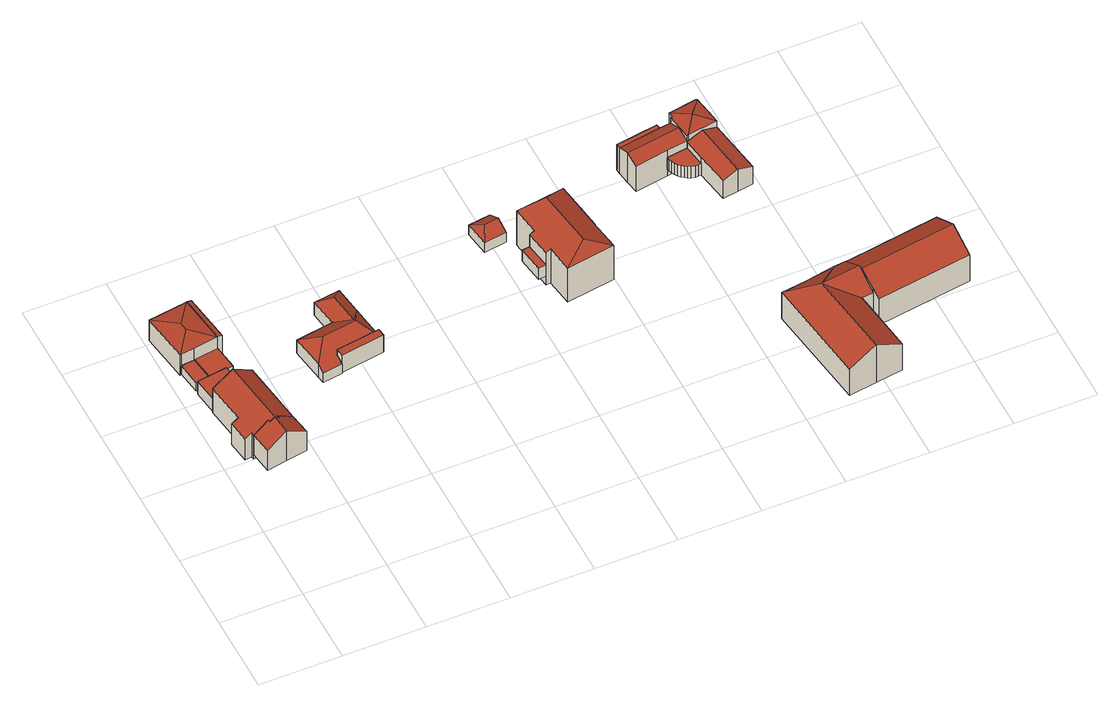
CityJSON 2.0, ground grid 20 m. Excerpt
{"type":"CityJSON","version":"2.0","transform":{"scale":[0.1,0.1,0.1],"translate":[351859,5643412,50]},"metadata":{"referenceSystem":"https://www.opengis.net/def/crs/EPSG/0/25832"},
"CityObjects":{
"building1":{"type":"Building","attributes":{"Geometrietyp2DReferenz":"3000","Gemeindeschluessel":"05315000","function":"31001_1010","roofType":"3100","measuredHeight":9.56,"storeysAboveGround":2},"address":[{"country":"Germany","locality":"Köln","thoroughfareNumber":"5","thoroughfareName":"Werthmannstr."}],"geometry":[{"type":"Solid","lod":"2","boundaries":[[[[0,1,2,3]],[[4,5,1,0]],[[6,7,5,4]],[[8,9,7,6]],[[10,11,9,8]],[[12,13,11,10]],[[14,15,13,12]],[[16,17,15,14]],[[18,19,17,16]],[[3,2,19,18]],[[10,8,6,4,0,12]],[[3,18,16,14,12,0]],[[1,5,7,9,11,13,15,17,19,2]]]],"semantics":{"surfaces":[{"type":"WallSurface"},{"type":"RoofSurface"},{"type":"GroundSurface"}],"values":[[0,0,0,0,0,0,0,0,0,0,1,1,2]]}}]},
"building2":{"type":"Building","attributes":{"Geometrietyp2DReferenz":"3000","Gemeindeschluessel":"05315000","function":"31001_2000","roofType":"1000","measuredHeight":2.62,"storeysAboveGround":1},"address":[{"country":"Germany","locality":"Köln","thoroughfareNumber":"7","thoroughfareName":"Werthmannstr."}],"geometry":[{"type":"Solid","lod":"2","boundaries":[[[[20,21,22,23]],[[24,25,21,20]],[[26,27,25,24]],[[23,22,27,26]],[[24,20,23,26]],[[21,25,27,22]]]],"semantics":{"surfaces":[{"type":"WallSurface"},{"type":"RoofSurface"},{"type":"GroundSurface"}],"values":[[0,0,0,0,1,2]]}}]},
"building3":{"type":"Building","attributes":{"Geometrietyp2DReferenz":"3000","Gemeindeschluessel":"05315000","function":"31001_1010","roofType":"3100","measuredHeight":10.97,"storeysAboveGround":2},"address":[{"country":"Germany","locality":"Köln","thoroughfareNumber":"5","thoroughfareName":"Werthmannstr."}],"geometry":[{"type":"Solid","lod":"2","boundaries":[[[[6,28,29,8]],[[30,31,28,6]],[[32,33,31,30]],[[34,35,33,32]],[[36,37,35,34]],[[38,39,37,36]],[[40,41,39,38]],[[42,43,41,40]],[[44,45,43,42]],[[46,47,45,44]],[[18,48,47,46]],[[16,49,48,18]],[[14,50,49,16]],[[12,51,50,14]],[[10,52,51,12]],[[8,29,52,10]],[[40,38,36,34,32,30,6,8,10,12,42]],[[14,16,18,46,44,42,12]],[[28,31,33,35,37,39,41,43,45,47,48,49,50,51,52,29]]]],"semantics":{"surfaces":[{"type":"WallSurface"},{"type":"RoofSurface"},{"type":"GroundSurface"}],"values":[[0,0,0,0,0,0,0,0,0,0,0,0,0,0,0,0,1,1,2]]}}]},
"building4":{"type":"Building","attributes":{"Geometrietyp2DReferenz":"3000","Gemeindeschluessel":"05315000","function":"31001_2463","roofType":"1000","measuredHeight":4.09,"storeysAboveGround":1},"address":[{"country":"Germany","locality":"Köln","thoroughfareNumber":"5","thoroughfareName":"Werthmannstr."}],"geometry":[{"type":"Solid","lod":"2","boundaries":[[[[53,54,55,56]],[[57,58,54,53]],[[59,60,58,57]],[[56,55,60,59]],[[57,53,56,59]],[[54,58,60,55]]]],"semantics":{"surfaces":[{"type":"WallSurface"},{"type":"RoofSurface"},{"type":"GroundSurface"}],"values":[[0,0,0,0,1,2]]}}]},
"building5":{"type":"Building","attributes":{"Geometrietyp2DReferenz":"3000","Gemeindeschluessel":"05315000","function":"31001_1010","roofType":"3200","measuredHeight":7.33,"storeysAboveGround":2},"address":[{"country":"Germany","locality":"Köln","thoroughfareNumber":"7","thoroughfareName":"Werthmannstr."}],"geometry":[{"type":"Solid","lod":"2","boundaries":[[[[61,62,63,64]],[[65,66,62,61]],[[67,68,66,65]],[[69,70,68,67]],[[71,72,70,69]],[[73,74,72,71]],[[64,63,74,73]],[[75,71,69,76]],[[69,67,76]],[[76,67,65,61,75]],[[61,64,73,71,75]],[[62,66,68,70,72,74,63]]]],"semantics":{"surfaces":[{"type":"WallSurface"},{"type":"RoofSurface"},{"type":"GroundSurface"}],"values":[[0,0,0,0,0,0,0,1,1,1,1,2]]}}]},
"building6":{"type":"Building","attributes":{"Geometrietyp2DReferenz":"3000","Gemeindeschluessel":"05315000","function":"31001_2463","roofType":"1000","measuredHeight":2.68,"storeysAboveGround":1},"address":[{"country":"Germany","locality":"Köln","thoroughfareNumber":"7","thoroughfareName":"Werthmannstr."}],"geometry":[{"type":"Solid","lod":"2","boundaries":[[[[77,78,79,80]],[[81,82,78,77]],[[83,84,82,81]],[[85,86,84,83]],[[87,88,86,85]],[[80,79,88,87]],[[85,83,81,77,80,87]],[[78,82,84,86,88,79]]]],"semantics":{"surfaces":[{"type":"WallSurface"},{"type":"RoofSurface"},{"type":"GroundSurface"}],"values":[[0,0,0,0,0,0,1,2]]}}]},
"building7":{"type":"Building","attributes":{"Geometrietyp2DReferenz":"3000","Gemeindeschluessel":"05315000","function":"51009_1610","roofType":"2100","measuredHeight":6.06},"geometry":[{"type":"Solid","lod":"2","boundaries":[[[[89,90,91,92]],[[93,94,90,89]],[[95,96,94,93]],[[92,91,96,95]],[[93,89,92,95]],[[90,94,96,91]]]],"semantics":{"surfaces":[{"type":"WallSurface"},{"type":"RoofSurface"},{"type":"GroundSurface"}],"values":[[0,0,0,0,1,2]]}}]},
"building8":{"type":"Building","attributes":{"Gemeindeschluessel":"05315000","Geometrietyp2DReferenz":"3000","function":"31001_1010"},"address":[{"country":"Germany","locality":"Köln","thoroughfareNumber":"36","thoroughfareName":"Werthmannstr."}],"children":["building8-1","building8-2"]},
"building8-1":{"type":"BuildingPart","attributes":{"roofType":"3200","measuredHeight":6.92,"storeysAboveGround":1},"parents":["building8"],"geometry":[{"type":"Solid","lod":"2","boundaries":[[[[97,98,99,100]],[[101,102,98,97]],[[103,104,102,101]],[[105,106,104,103]],[[107,108,106,105]],[[109,110,111,112]],[[100,99,110,109]],[[113,103,101,97,100,109,114]],[[109,112,114]],[[105,103,113]],[[98,102,104,106,108,111,110,99]],[[112,111,108,107]],[[114,112,115,107,105,113]],[[112,107,115]]]],"semantics":{"surfaces":[{"type":"WallSurface"},{"type":"RoofSurface"},{"type":"GroundSurface"},{"type":"ClosureSurface"}],"values":[[0,0,0,0,0,0,0,1,1,1,2,3,1,3]]}}]},
"building8-2":{"type":"BuildingPart","attributes":{"roofType":"3200","measuredHeight":6.39,"storeysAboveGround":1},"parents":["building8"],"geometry":[{"type":"Solid","lod":"2","boundaries":[[[[116,117,108,107]],[[118,119,117,116]],[[112,111,119,118]],[[120,116,107,115]],[[115,112,118,120]],[[118,116,120]],[[117,119,111,108]],[[107,108,111,112]],[[107,112,115]]]],"semantics":{"surfaces":[{"type":"WallSurface"},{"type":"RoofSurface"},{"type":"GroundSurface"},{"type":"ClosureSurface"}],"values":[[0,0,0,1,1,1,2,3,3]]}}]},
"building9":{"type":"Building","attributes":{"Geometrietyp2DReferenz":"3000","Gemeindeschluessel":"05315000","function":"51009_1610","roofType":"2100","measuredHeight":5.79},"geometry":[{"type":"Solid","lod":"2","boundaries":[[[[121,122,123,124]],[[125,126,122,121]],[[127,128,126,125]],[[124,123,128,127]],[[125,121,124,127]],[[122,126,128,123]]]],"semantics":{"surfaces":[{"type":"WallSurface"},{"type":"RoofSurface"},{"type":"GroundSurface"}],"values":[[0,0,0,0,1,2]]}}]},
"building10":{"type":"Building","attributes":{"Geometrietyp2DReferenz":"3000","Gemeindeschluessel":"05315000","function":"51009_1610","roofType":"5000","measuredHeight":4.8},"geometry":[{"type":"Solid","lod":"2","boundaries":[[[[129,130,131,132]],[[133,134,130,129]],[[135,136,134,133]],[[132,131,136,135]],[[129,137,133]],[[135,138,132]],[[132,138,137,129]],[[133,137,138,135]],[[130,134,136,131]]]],"semantics":{"surfaces":[{"type":"WallSurface"},{"type":"RoofSurface"},{"type":"GroundSurface"}],"values":[[0,0,0,0,1,0,1,1,2]]}}]},
"building11":{"type":"Building","attributes":{"Gemeindeschluessel":"05315000","Geometrietyp2DReferenz":"3000","function":"31001_1010"},"address":[{"country":"Germany","locality":"Köln","thoroughfareNumber":"44","thoroughfareName":"Werthmannstr."}],"children":["building11-1","building11-2"]},
"building11-1":{"type":"BuildingPart","attributes":{"roofType":"3200","measuredHeight":14.04,"storeysAboveGround":2},"parents":["building11"],"geometry":[{"type":"MultiSurface","lod":"2","boundaries":[[[139,140,141,142]],[[143,144,140,139]],[[145,146,147,148]],[[149,150,146,145]],[[151,152,150,149]],[[153,154,152,151]],[[155,156,154,153]],[[157,158,156,155]],[[159,160,158,157]],[[142,141,160,159]],[[161,159,157,155,153,162]],[[153,151,149,162]],[[162,149,145,148,143,139,142,161]],[[142,159,161]],[[140,144,147,146,150,152,154,156,158,160,141]],[[163,164,147,144]],[[143,148,165,166]],[[164,163,166,165]]],"semantics":{"surfaces":[{"type":"WallSurface"},{"type":"RoofSurface"},{"type":"GroundSurface"},{"type":"ClosureSurface"}],"values":[0,0,0,0,0,0,0,0,0,0,1,1,1,1,2,0,0,3]}}]},
"building11-2":{"type":"BuildingPart","attributes":{"roofType":"1000","measuredHeight":3.52,"storeysAboveGround":2},"address":[{"country":"Germany","locality":"Köln","thoroughfareNumber":"44","thoroughfareName":"Werthmannstr."}],"parents":["building11"],"geometry":[{"type":"Solid","lod":"2","boundaries":[[[[167,168,163,166]],[[169,170,168,167]],[[165,164,170,169]],[[167,166,165,169]],[[163,168,170,164]],[[165,166,163,164]]]],"semantics":{"surfaces":[{"type":"WallSurface"},{"type":"RoofSurface"},{"type":"GroundSurface"},{"type":"ClosureSurface"}],"values":[[0,0,0,1,2,3]]}}]},
"building12":{"type":"Building","attributes":{"Geometrietyp2DReferenz":"3000","Gemeindeschluessel":"05315000","function":"51009_1610","roofType":"1000","measuredHeight":6.89},"geometry":[{"type":"Solid","lod":"2","boundaries":[[[[171,172,173,174]],[[175,176,172,171]],[[177,178,176,175]],[[174,173,178,177]],[[175,171,174,177]],[[172,176,178,173]]]],"semantics":{"surfaces":[{"type":"WallSurface"},{"type":"RoofSurface"},{"type":"GroundSurface"}],"values":[[0,0,0,0,1,2]]}}]},
"building13":{"type":"Building","attributes":{"Gemeindeschluessel":"05315000","Geometrietyp2DReferenz":"3000","function":"31001_1010"},"address":[{"country":"Germany","locality":"Köln","thoroughfareNumber":"23","thoroughfareName":"Werthmannstr."},{"country":"Germany","locality":"Köln","thoroughfareNumber":"34a","thoroughfareName":"Werthmannstr."}],"children":["building13-1","building13-2","building13-3","building13-4","building13-5"]},
"building13-1":{"type":"BuildingPart","attributes":{"roofType":"3500","measuredHeight":8.76,"storeysAboveGround":3},"parents":["building13"],"geometry":[{"type":"MultiSurface","lod":"2","boundaries":[[[179,180,181,182]],[[183,184,180,179]],[[185,186,184,183]],[[187,188,186,185]],[[189,190,188,187]],[[191,192,190,189]],[[187,185,183,193]],[[183,179,182,194,195,193]],[[195,191,193]],[[191,189,187,193]],[[196,181,180,184,186,188,190,192,197]],[[195,194,198,199]],[[199,198,196,197]],[[194,182,200,201,202]],[[181,203,201,200]],[[202,201,203,196]],[[204,197,192]],[[191,195,199,205,206]],[[197,204,205,199]],[[204,192,206,205]]],"semantics":{"surfaces":[{"type":"WallSurface"},{"type":"RoofSurface"},{"type":"GroundSurface"},{"type":"ClosureSurface"}],"values":[0,0,0,0,0,0,1,1,1,1,2,0,3,0,3,3,0,0,3,3]}}]},
"building13-2":{"type":"BuildingPart","attributes":{"roofType":"3100","measuredHeight":7.03,"storeysAboveGround":3},"address":[{"country":"Germany","locality":"Köln","thoroughfareNumber":"23","thoroughfareName":"Werthmannstr."}],"parents":["building13"],"geometry":[{"type":"MultiSurface","lod":"2","boundaries":[[[207,208,209,210]],[[211,212,208,207]],[[213,214,192,206]],[[210,209,214,213]],[[198,211,207,210,205]],[[213,206,205,210]],[[208,212,196,204,192,214,209]],[[211,198,215,216]],[[196,212,216,215]],[[198,199,197,196]],[[205,204,197,199]],[[205,206,192,204]]],"semantics":{"surfaces":[{"type":"WallSurface"},{"type":"RoofSurface"},{"type":"GroundSurface"},{"type":"ClosureSurface"}],"values":[0,0,0,0,1,1,2,0,3,3,3,3]}}]},
"building13-3":{"type":"BuildingPart","attributes":{"roofType":"1000","measuredHeight":3.62,"storeysAboveGround":3},"address":[{"country":"Germany","locality":"Köln","thoroughfareNumber":"23","thoroughfareName":"Werthmannstr."}],"parents":["building13"],"geometry":[{"type":"Solid","lod":"2","boundaries":[[[[217,218,219,220]],[[221,222,218,217]],[[223,224,222,221]],[[225,226,224,223]],[[227,228,226,225]],[[229,230,228,227]],[[231,232,230,229]],[[233,234,232,231]],[[235,236,234,233]],[[237,238,212,216]],[[220,219,238,237]],[[216,215,235,233,231,229,227,225,223,221,217,220,237]],[[218,222,224,226,228,230,232,234,236,196,212,238,219]],[[235,215,196,236]],[[215,216,212,196]]]],"semantics":{"surfaces":[{"type":"WallSurface"},{"type":"RoofSurface"},{"type":"GroundSurface"},{"type":"ClosureSurface"}],"values":[[0,0,0,0,0,0,0,0,0,0,0,1,2,3,3]]}}]},
"building13-4":{"type":"BuildingPart","attributes":{"roofType":"3100","measuredHeight":9.38,"storeysAboveGround":3},"address":[{"country":"Germany","locality":"Köln","thoroughfareNumber":"23","thoroughfareName":"Werthmannstr."}],"parents":["building13"],"geometry":[{"type":"MultiSurface","lod":"2","boundaries":[[[239,240,241,242]],[[243,244,240,239]],[[245,246,244,243]],[[200,247,248,249]],[[200,249,245,243,201]],[[239,242,202,201,243]],[[240,244,246,248,247,250,251,241]],[[249,248,246,245]],[[181,203,250,247]],[[201,203,181,200]],[[203,196,251,250]],[[201,202,196,203]],[[196,236,241,251]],[[202,242,235,215]],[[236,196,215,235]]],"semantics":{"surfaces":[{"type":"WallSurface"},{"type":"RoofSurface"},{"type":"GroundSurface"},{"type":"ClosureSurface"}],"values":[0,0,0,0,1,1,2,3,0,3,0,3,0,0,3]}}]},
"building13-5":{"type":"BuildingPart","attributes":{"roofType":"1000","measuredHeight":8.07,"storeysAboveGround":3},"parents":["building13"],"geometry":[{"type":"Solid","lod":"2","boundaries":[[[[252,253,254,255]],[[249,248,253,252]],[[255,254,246,245]],[[249,252,255,245]],[[253,248,246,254]],[[245,246,248,249]]]],"semantics":{"surfaces":[{"type":"WallSurface"},{"type":"RoofSurface"},{"type":"GroundSurface"},{"type":"ClosureSurface"}],"values":[[0,0,0,1,2,3]]}}]},
"building14":{"type":"Building","attributes":{"Gemeindeschluessel":"05315000","Geometrietyp2DReferenz":"3000","function":"31001_2020"},"address":[{"country":"Germany","locality":"Köln","thoroughfareNumber":"3a","thoroughfareName":"Werthmannstr."}],"children":["building14-1","building14-2","building14-3"]},
"building14-1":{"type":"BuildingPart","attributes":{"roofType":"5000","measuredHeight":12.09,"storeysAboveGround":2},"parents":["building14"],"geometry":[{"type":"Solid","lod":"2","boundaries":[[[[256,257,258,259]],[[260,261,257,256]],[[262,263,261,260]],[[264,265,263,262]],[[266,267,265,264]],[[268,269,267,266]],[[270,271,272,273]],[[259,258,271,270]],[[268,266,264,262,260,274]],[[260,256,259,274]],[[257,261,263,265,267,269,272,271,258]],[[273,272,269,268]],[[274,259,270,273]],[[274,273,268]]]],"semantics":{"surfaces":[{"type":"WallSurface"},{"type":"RoofSurface"},{"type":"GroundSurface"},{"type":"ClosureSurface"}],"values":[[0,0,0,0,0,0,0,0,1,1,2,3,1,3]]}}]},
"building14-2":{"type":"BuildingPart","attributes":{"roofType":"5000","measuredHeight":12.09,"storeysAboveGround":2},"parents":["building14"],"geometry":[{"type":"MultiSurface","lod":"2","boundaries":[[[266,267,269,268]],[[275,276,267,266]],[[273,272,277,278]],[[279,275,266,268,274]],[[278,279,274,273]],[[269,267,276,280,277,272]],[[268,269,272,273]],[[279,281,275]],[[275,281,280,276]],[[279,282,281]],[[283,278,277,284]],[[281,282,283,284,280]],[[268,273,274]]],"semantics":{"surfaces":[{"type":"WallSurface"},{"type":"RoofSurface"},{"type":"GroundSurface"},{"type":"ClosureSurface"}],"values":[0,0,0,1,1,2,3,0,3,0,3,3,3]}}]},
"building14-3":{"type":"BuildingPart","attributes":{"roofType":"3100","measuredHeight":12.09,"storeysAboveGround":2},"parents":["building14"],"geometry":[{"type":"MultiSurface","lod":"2","boundaries":[[[285,277,286,287]],[[288,289,276,275]],[[290,291,289,288]],[[292,293,291,290]],[[294,295,293,292]],[[296,297,295,294]],[[287,286,297,296]],[[285,287,296,294,298]],[[292,290,288,275,298,294]],[[277,284,276,289,291,293,295,297,286]],[[285,298,283,278]],[[278,283,284,277]],[[298,282,283]],[[281,275,276,280]],[[283,282,281,280,284]]],"semantics":{"surfaces":[{"type":"WallSurface"},{"type":"RoofSurface"},{"type":"GroundSurface"},{"type":"ClosureSurface"}],"values":[0,0,0,0,0,0,0,1,1,2,0,3,0,3,3]}}]}
},
"vertices":[
[119,335,137],[119,335,42],[170,343,42],[170,343,104],[69,327,104],[69,327,42],[61,381,104],[61,381,42],[99,387,129],[99,387,42],[101,381,130],[101,381,42],[112,383,137],[112,383,42],[123,384,130],[123,384,42],[122,390,130],[122,390,42],[161,395,104],[161,395,42],
[63,612,61],[63,612,35],[55,671,35],[55,671,61],[31,608,61],[31,608,35],[23,667,61],[23,667,35],
[61,381,28],[99,387,28],[60,389,104],[60,389,28],[44,386,94],[44,386,28],[36,440,93],[36,440,28],[53,442,105],[53,442,28],[39,541,104],[39,541,28],[42,542,106],[42,542,28],[89,548,137],[89,548,28],[115,552,120],[115,552,28],[139,555,104],[139,555,28],[161,395,28],[122,390,28],[123,384,28],[112,383,28],[101,381,28],
[115,552,68],[115,552,27],[106,615,27],[106,615,68],[42,542,68],[42,542,27],[33,605,68],[33,605,27],
[20,666,97],[20,666,32],[23,667,32],[23,667,97],[3,785,97],[3,785,32],[3,787,97],[3,787,32],[98,801,97],[98,801,32],[115,680,97],[115,680,32],[55,671,97],[55,671,32],[60,724,105],[58,743,105],
[123,618,62],[123,618,36],[115,680,36],[115,680,62],[106,615,62],[106,615,36],[106,619,62],[106,619,36],[63,612,62],[63,612,36],[55,671,62],[55,671,36],
[115,680,98],[115,680,37],[127,681,37],[127,681,95],[98,801,98],[98,801,37],[110,802,95],[110,802,37],
[339,524,61],[339,524,31],[336,542,31],[336,542,72],[291,517,61],[291,517,31],[288,535,72],[288,535,31],[276,620,72],[276,620,31],[367,634,72],[367,634,31],[442,557,72],[442,557,31],[430,643,31],[430,643,72],[321,583,100],[405,595,100],[404,603,95],
[357,704,72],[357,704,31],[420,713,72],[420,713,31],[393,680,95],
[336,542,92],[336,542,34],[339,524,34],[339,524,89],[442,557,92],[442,557,34],[445,540,89],[445,540,34],
[767,712,63],[767,712,33],[822,720,33],[822,720,63],[758,774,63],[758,774,33],[812,782,63],[812,782,33],[781,746,81],[817,751,81],
[868,593,115],[868,593,7],[878,526,7],[878,526,115],[857,591,109],[857,591,7],[859,657,115],[859,657,7],[847,655,7],[847,655,109],[849,724,115],[849,724,7],[910,733,115],[910,733,7],[968,741,115],[968,741,7],[979,660,115],[979,660,7],[984,625,115],[984,625,7],[996,544,115],[996,544,7],[933,562,147],[912,706,147],[857,591,36],[847,655,36],[847,655,71],[857,591,71],
[838,589,71],[838,589,36],[829,653,71],[829,653,36],
[990,626,104],[990,626,36],[985,660,36],[985,660,104],[984,625,104],[984,625,36],[979,660,104],[979,660,36],
[1275,844,102],[1275,844,26],[1271,843,26],[1271,843,101],[1273,855,102],[1273,855,26],[1342,866,102],[1342,866,26],[1345,866,102],[1345,866,26],[1355,804,102],[1355,804,26],[1357,791,102],[1357,791,26],[1313,823,113],[1281,779,101],[1284,780,102],[1281,779,26],[1284,780,26],[1281,779,82],[1284,780,83],[1271,843,84],[1276,811,97],[1281,779,84],[1276,811,26],[1319,785,26],[1319,785,96],[1357,791,82],
[1302,642,82],[1302,642,26],[1340,648,26],[1340,648,96],[1289,725,82],[1289,725,26],[1378,654,82],[1378,654,26],[1281,779,62],[1289,725,62],
[1266,726,62],[1266,726,26],[1274,724,26],[1274,724,62],[1259,729,62],[1259,729,26],[1253,733,62],[1253,733,26],[1247,738,62],[1247,738,26],[1241,743,62],[1241,743,26],[1237,750,62],[1237,750,26],[1234,757,62],[1234,757,26],[1231,764,62],[1231,764,26],[1230,772,62],[1230,772,26],[1282,724,62],[1282,724,26],
[1150,759,84],[1150,759,3],[1230,772,3],[1230,772,84],[1145,791,97],[1145,791,3],[1140,823,84],[1140,823,3],[1271,843,3],[1243,839,3],[1243,839,84],[1276,811,3],[1281,779,3],
[1241,850,84],[1241,850,3],[1139,834,3],[1139,834,84],
[1308,10,104],[1308,10,21],[1375,19,21],[1375,19,142],[1270,275,104],[1270,275,21],[1335,284,104],[1335,284,21],[1335,285,103],[1335,285,21],[1404,296,104],[1404,296,21],[1404,295,104],[1404,295,21],[1442,29,104],[1442,29,21],[1420,187,21],[1420,187,104],[1345,231,142],
[1433,300,104],[1433,300,21],[1449,191,21],[1449,191,104],[1441,245,142],[1441,245,21],[1441,245,136],[1442,240,138],[1443,234,134],[1443,234,21],
[1449,191,117],[1453,169,21],[1453,169,104],[1436,300,104],[1436,300,21],[1437,299,104],[1437,299,21],[1666,333,104],[1666,333,21],[1675,268,142],[1675,268,21],[1684,202,104],[1684,202,21],[1443,234,142]
]}
